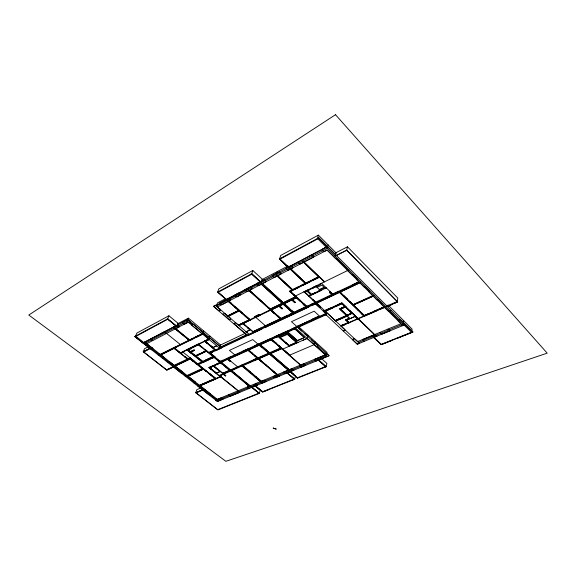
<?xml version="1.0" encoding="UTF-8"?>
<svg xmlns="http://www.w3.org/2000/svg" width="576" height="576" viewBox="0 0 576 576"><rect width="100%" height="100%" fill="white"/><g stroke="black" fill="none" stroke-linecap="round" stroke-linejoin="round"><path stroke-width="0.86" d="M322.445 351.49L316.98 346.277L317.88 345.672L311.486 339.811M403.69 320.674L403.178 324.108L358.474 342.468L304.43 291.6M292.27 328.73L292.55 329.227A2.131 1.375 15 0 1 292.867 329.479L294.962 328.932L304.438 337.55L297.518 340.589L287.885 332.179L288.238 331.949L287.266 331.006M297.108 377.784L297.518 378.137L326.16 366.696L326.887 363.42L320.45 357.646M148.284 347.105L134.755 336.528L167.652 318.881L177.048 326.578L178.272 323.453L168.926 315.763L136.93 333.022L135.605 336.074L217.397 400.406L326.254 355.702L326.995 352.404L298.289 326.398M347.472 246.816L335.93 252.72L335.124 256.104L346.694 250.222L347.472 246.816L397.786 298.073L397.238 301.522L340.963 325.987M314.863 341.417L314.078 344.707L289.231 355.327M307.937 335.138L307.116 338.429L282.571 349.157M258.97 389.002L262.685 392.011L294.689 379.224L295.495 376.013L289.116 370.519M284.213 372.816L283.846 372.096M328.162 244.922L327.312 248.299L216.346 306.108L248.99 334.26M314.582 360.13L316.13 361.044L318.305 360.173L325.526 366.61L297.382 377.806L290.318 371.628L294.019 370.094L292.313 368.978A0.799 0.482 14.5 0 1 292.09 368.734L289.253 369.77L270.403 353.534L281.614 348.617L300.442 365.119M336.384 253.174L318.391 235.13L317.491 238.493L411.61 332.525L412.078 329.09L388.08 305.021M202.183 387.353L196.834 389.671L195.768 392.717L217.879 409.939L259.358 393.379L260.251 390.24L254.059 385.142M210.01 367.603L211.14 368.849L210.694 369.05M277.358 271.541L276.358 274.846L292.651 290.045M215.021 349.877L215.604 350.784L221.558 347.99L208.426 336.758L207.526 337.176L203.717 334.015L204.559 333.526L193.205 324.101L192.355 324.49L191.131 323.676A12.946 8.114 20.3 0 1 189.9 322.618L189.317 322.006L190.109 321.509L187.819 319.601L185.89 320.587M251.748 273.766L252.828 270.497L262.469 279.346L261.425 282.622L251.748 273.766L217.663 292.054L226.152 299.52L264.413 279.569L266.306 281.621L262.418 283.673L283.291 302.746L295.402 296.863L293.522 295.078L293.969 294.653L300.247 300.413L299.83 300.96L296.294 297.698L292.342 299.621L295.38 302.422L294.811 302.695L291.758 299.873L284.148 303.581L289.015 307.994M210.002 336.168L208.886 339.322L180.504 353.131M216.346 306.108L217.498 302.911L225.396 298.771M203.494 330.746L202.349 333.893L159.739 355.054M187.178 321.3L188.388 318.154L220.565 344.981L219.492 348.127L187.178 321.3L144.857 343.346M167.652 318.881L168.926 315.763M273.24 428.09L276.314 429.221A1.57 0.864 14.9 0 0 276.264 429.034L275.328 428.738M219.96 375.617L221.897 377.532L221.407 377.705L208.872 367.574L213.638 365.537L222.826 373.313L229.687 370.296L220.601 362.851L218.758 363.694A6.624 3.917 18 0 0 218.038 363.967C214.322 364.378 223.049 362.47 218.196 360.893M401.371 324.706L401.544 324.324L398.182 320.904L398.916 320.508L392.94 314.705L398.628 319.91L400.421 319.687L412.92 332.014L396.864 338.472M211.514 358.459L215.294 357.12L210.499 353.189L212.098 352.433L211.406 351.742L208.721 352.526L205.639 350.014L205.949 350.878L202.162 352.721L202.608 353.088M250.538 386.798L198.281 343.98L186.79 349.747L190.8 352.994L191.239 352.786L190.57 352.202L194.537 350.28L194.083 349.92L190.534 351.626M326.671 354.146L326.923 353.815L329.011 355.637L318.679 360.007L326.009 366.725L324.238 367.459M234.77 323.186L233.726 323.518L245.923 334.152M194.148 355.694L194.429 355.363L195.206 355.946L199.116 354.146C192.658 356.998 199.454 357.682 202.579 361.49L203.227 361.188M213.97 371.7L214.25 371.369L216.439 373.126L219.974 371.57L213.322 366.149L209.786 367.747L216.454 373.133L219.996 371.563M348.077 322.452L348.163 323.186L349.121 322.776L346.421 320.213L355.162 316.382L358.337 318.852L349.769 310.766L351.828 313.157L346.997 315.31L340.538 309.154L345.29 306.994L346.522 307.346L341.899 302.933L337.954 304.675M344.498 330.242L344.945 329.731L341.23 326.21L344.311 324.864L343.591 324.403L340.74 325.757L348.163 322.531L345.463 319.968L349.402 318.247L347.09 316.058L335.743 321.077L338.184 319.982M223.51 360.842L223.711 361.361L221.45 362.383M345.089 330.451L343.181 330.876M287.806 315.259L280.843 318.557L277.834 315.9L277.466 316.296L280.282 318.794L264.974 326.052L265.262 326.455L264.859 326.592L265.723 327.254L308.556 307.159L307.894 306.346L306.619 306.324L303.667 303.653L303.257 303.984M283.795 372.139L288.324 370.166L269.467 353.945L258.638 358.682L265.975 365.292L258.214 358.877L254.246 360.598L253.39 359.87L257.357 358.142L254.995 356.119L255.528 355.874L258.271 358.121L268.942 353.462L259.135 345.06L248.407 349.92L257.839 357.926L268.596 353.203M279.497 334.526L275.033 336.65L276.574 337.378L286.078 333.187L286.848 333.986L279.202 337.37L282.355 340.15L282.722 339.84L280.123 337.55L287.438 334.346L296.395 342.317L289.253 345.607A21.024 13.478 14.2 0 1 288.374 344.894L286.02 342.799L285.876 343.253M264.406 304.531L264.881 304.214L249.48 290.383L251.964 289.066L251.417 288.382A12.974 8.698 17.4 0 1 251.762 288.079L250.07 287.035L244.843 289.786L246.06 290.938M389.246 329.897L389.635 329.472L388.714 329.688L388.037 329.119M292.838 290.304L290.038 291.816L289.404 291.298L292.104 289.915L277.157 276.005L274.363 277.459L273.168 276.768M162.734 358.466L163.49 358.006L164.045 358.387L163.555 357.761L164.074 357.422L160.898 354.917L174.154 348.329L181.382 354.074L181.994 354.031L174.607 348.12L176.674 347.098L176.083 346.622L160.358 354.434L158.832 354.154L159.199 354.686L158.35 355.018M299.124 309.917L293.868 312.437L284.306 303.689L296.539 297.749L306.144 306.677L293.882 312.451L291.773 310.522M252.828 270.497L218.837 288.835L217.663 292.054L227.246 300.427M318.391 235.13L280.678 255.47L279.67 258.782L305.755 283.55M274.003 376.956L274.118 376.906A4.169 2.498 15.6 0 0 274.594 376.546L274.09 376.056L277.006 374.825L271.253 369.864L277.654 374.81A1.066 0.641 15.2 0 0 277.898 374.976L279.504 376.042L275.508 377.69M279.828 259.445L279.331 258.97L318.766 237.809L412.891 332.014L381.218 344.664L373.694 337.486M194.054 383.076L195.545 382.205L187.898 376.178L203.335 369.151L205.942 371.225L206.46 371.002L205.985 371.167M353.376 339.17L352.512 339.624L357.257 344.182M185.054 321.026L182.282 322.488C182.988 324.144 183.197 323.316 184.507 324.101L188.87 321.934A1.469 0.914 20.7 0 0 189.065 322.092L189.367 322.236M226.152 299.52L219.37 303.084L221.623 304.841L228.24 301.392L238.586 310.442L227.714 315.907L224.791 313.459L223.006 313.891L229.039 319.478L230.033 319.176C231.545 319.982 229.306 318.535 230.688 318.456L228.204 316.382L239.098 310.882L249.336 319.838L238.414 325.152L235.778 322.927L234.763 323.201M294.199 289.627L298.678 287.417L298.159 286.949L292.673 289.649L277.704 275.681L281.081 273.953L279.144 271.85L272.038 275.566L273.276 276.775M149.89 348.372L143.215 351.77L166.781 370.13L174.348 366.545M177.322 323.957L188.388 318.154M261.814 279.684L288.086 265.925M175.795 328.644L179.496 326.707L177.66 324.914L142.985 342.986L187.812 319.572L220.694 346.932L246.485 334.778L213.71 306.59L327.514 246.564L285.912 268.344L287.086 269.561M309.146 256.176L311.846 254.772L313.358 256.738A0.943 0.684 14.4 0 0 313.783 256.968L304.121 262.008L324.569 281.779M161.122 333.533L164.369 331.841L165.715 333.216A8.503 5.148 21.3 0 0 166.147 333.497L166.27 333.569M152.093 338.249L150.61 339.026L151.992 340.128M218.203 360.886C219.103 358.466 220.529 363.636 222.883 360.295L223.819 361.066M188.208 322.15L175.752 328.622L189.662 339.97L192.175 338.753L192.823 339.07L189.67 340.632L173.059 327.29L175.795 325.858L167.738 319.248L135.245 336.73L135.691 337.075M218.837 310.702L213.545 306.151L215.539 305.071L217.375 306.994L228.218 301.378L229.622 302.551M277.704 275.681L290.189 269.201L305.201 283.45L302.018 285.034L302.537 285.516M304.092 261.979L327.103 250.027L358.956 281.801L315.684 302.148L313.186 299.995L315.187 302.386M230.926 303.739L231.437 303.48M148.968 346.421L144.49 348.732L143.215 351.77L150.696 347.94M202.205 333.749L200.765 334.476M341.424 252.864L336.319 255.499L318.845 237.852L317.088 238.716M234.295 306.684L234.806 306.425M303.538 262.325L300.024 264.11L298.872 263.203L299.203 263.549M290.038 291.708L319.658 277.034L313.33 280.138L313.034 279.583L318.528 276.797L303.487 262.296L290.772 268.891L305.791 283.147L308.981 281.585L309.542 282.031M343.022 252.058L346.716 250.243L397.656 301.939L394.02 303.566M227.966 316.13L239.098 310.536M228.211 316.354L239.098 310.889L241.654 313.135L242.359 312.883L235.145 306.583L234.727 307.166L238.658 310.428L227.693 315.907M315.144 286.978L313.25 287.95L312.458 287.683L316.339 285.768L316.771 286.438L320.89 284.436L320.22 283.86L321.502 283.277L333.281 294.617M241.733 313.193L242.251 312.941M189.115 340.135L160.337 354.442L146.707 343.706L175.306 328.853L189.612 340.546M189.569 339.912L202.097 333.684M307.087 283.255L308.952 282.326M174.506 348.041L202.601 334.102M292.68 289.663L305.201 283.45M318.535 276.833L305.791 283.154L290.772 268.891L292.759 267.905L290.851 265.759L288.238 267.077L279.893 259.214L318.794 238.291L327.197 246.73L321.631 249.646L322.927 251.064L324.058 251.647L327.118 250.056L335.988 258.854L336.758 258.516L347.386 269.15L346.716 269.597L352.109 274.946L352.836 274.644L357.185 278.978L356.609 279.439L358.949 281.808L352.505 284.81M319.097 276.934L290.066 291.326L306.929 307.008M264.506 304.625L265.046 304.358M213.307 366.156L210.01 367.596M274.039 376.942L274.723 376.949M250.265 274.565L251.791 273.809L260.366 281.657M198.864 335.426L195.487 337.082L195.826 337.579L203.213 333.922L207.396 337.399L207.043 337.774L208.634 339.113L180.475 352.822M245.038 316.087L245.556 315.835M305.986 283.802L302.494 285.473L302.018 285.034M247.896 327.355L247.385 327.6L250.049 329.926L246.132 331.79L250.049 329.926L242.856 323.669L238.925 325.577L242.82 323.683L244.138 324.778L244.649 324.54L243.374 323.438L250.445 319.968L245.988 316.073L245.405 316.325L249.466 319.824L238.399 325.159M293.371 294.804L293.947 294.53M279.598 305.971L282.506 308.614L281.974 308.873L278.95 306.13L271.181 309.902L274.666 313.092L274.075 313.222L267.854 307.591L268.366 307.346M265.946 326.282L254.923 316.562L259.164 314.482L260.078 315.288L255.83 317.362M248.976 290.671L247.118 291.578L245.966 290.93M295.2 296.107L348.926 269.899M304.452 292.212L306.95 290.995L310.918 294.739L308.419 295.942M254.923 316.562L259.171 314.489M209.131 339.523L205.423 341.33L212.954 347.551L216.67 345.787L213.012 347.515L210.42 345.391L209.866 345.629L215.028 349.87M238.529 325.231L296.316 297.137M243.36 323.424L270.67 310.169M181.548 354.247L181.987 354.031M311.587 294.962L321.055 290.47L320.249 289.728L324.511 287.669L325.296 288.403L326.297 287.892L308.801 296.302M166.442 319.536L167.71 318.924L176.011 325.728M310.162 295.654L309.024 296.186C312.149 294.674 309.456 293.386 306.929 290.974L304.409 292.205L303.998 291.787L308.642 289.541L309.067 289.973M209.131 339.516L205.481 341.287L207.137 342.677L206.59 342.936L204.437 341.136L208.634 339.113M206.618 342.929L207.086 342.698M317.498 291.607L320.134 290.304L319.327 289.483L324.115 287.251L321.955 285.142L317.124 287.359L316.174 286.51L315.562 286.776M190.994 352.001L194.544 350.287L194.026 349.992L190.39 351.698C184.918 349.33 192.146 349.582 191.707 347.983L198.432 344.707L201.73 347.386L202.421 347.386L201.989 347.602M190.807 353.002L191.7 352.57M274.061 313.214L274.601 312.948M299.938 300.91L300.506 300.636M391.118 310.363L389.815 310.99L393.142 314.258C391.349 314.719 390.413 310.306 388.382 311.119L384.574 307.368L341.201 326.218M312.062 294.214L315.979 292.334M184.73 356.796L185.17 356.58L187.92 358.783L190.022 357.79M209.83 345.578L210.298 345.355M190.001 357.811L194.004 360.986L193.183 361.375L190.094 358.891L175.025 366.041L182.815 372.175L181.548 373.205L173.563 366.934L166.759 370.116M193.982 355.565L194.875 355.14M205.178 350.215L205.632 349.999M277.322 316.145L277.862 315.886M168.12 362.693L170.05 362.138L174.146 365.335L187.481 358.999L184.932 356.904M303.163 303.883L303.79 303.689M173.794 366.113L190.289 358.286L215.654 378.655M312.883 300.146L313.301 299.945M330.394 291.83L329.386 292.313L331.747 294.581L329.386 292.313L330.386 291.838L332.748 294.106L338.933 291.211M195.444 356.17L206.676 350.849M206.46 351.266L196.135 356.155L202.68 361.447L213.026 356.645L206.388 351.187L202.162 352.721M220.032 345.233L247.507 332.222M208.75 352.555L214.819 349.697L204.466 341.143M247.414 327.629L248.076 327.557L252.914 331.711L280.325 318.838L248.926 290.621L228.737 301.111L250.351 320.033M209.246 352.951L360.742 281.7M209.995 359.165L202.666 362.578L186.782 349.754M244.138 324.778L244.62 324.554M316.678 303.127L339.559 292.385L364.14 316.246L377.23 310.572M193.118 361.404L194.004 360.986M289.274 314.568L292.846 312.934L283.169 304.078L279.475 305.863L282.485 308.57L281.952 308.844L279.065 306.23M213.048 356.652L204.451 360.619M251.726 387.425L258.869 393.199L217.721 409.651L196.178 392.861L202.853 390.038C204.516 391.255 210.161 396.281 210.082 394.438A17.561 9.986 18.7 0 0 210.384 394.337A19.066 10.858 18.8 0 0 210.686 394.236L200.074 385.747L216.072 378.713L182.57 351.806M252.914 331.711L260.258 328.291L261.799 329.105L248.047 335.556L245.923 334.166M196.25 363.917L197.143 363.506M197.539 363.83L201.78 361.858M319.334 307.411L320.609 306.828M197.777 364.298L213.948 356.81M198.461 364.565L213.948 357.401L220.14 362.47L208.872 367.574L210.708 368.878A2.815 1.656 18.6 0 0 210.989 368.863L211.14 368.849M214.294 357.682L215.215 357.257M260.266 344.794L271.044 339.898L275.321 343.217L275.796 342.857M195.876 392.803L202.579 389.765L197.554 385.783L198.67 385.625A16.344 9.194 18.1 0 1 198.943 385.538A15.811 8.899 18.1 0 1 199.217 385.452L199.289 385.43M312.17 303.804L312.451 304.301L311.81 304.481L312.919 305.05L315.569 303.869L319.478 307.325A4.774 3.218 13.7 0 0 319.939 307.058L320.364 306.626L316.555 303.034L339.451 292.284L346.478 299.088L347.09 298.829L343.562 295.402M323.302 311.134L324.569 310.558M324.72 310.702L341.834 302.868L374.702 334.526M325.03 310.99L341.834 303.3L375.329 335.549M325.332 311.278L341.834 303.732L344.765 306.554L339.631 308.88L346.579 315.518L335.196 320.558M218.146 360.835L219.067 360.41M336.37 305.402L335.779 305.971L336.319 306.209L341.978 303.667L344.909 306.482L339.653 308.916L346.579 315.518L342.432 317.326M187.042 375.466L202.154 368.575L190.109 358.985L175.133 366.084L187.042 375.466L184.997 375.955M186.66 376.229L203.234 368.683M349.697 302.227L350.309 301.946M242.222 351.475L248.486 348.624M296.244 326.851L311.321 319.997M220.313 361.433L325.807 313.495L323.345 311.148L331.841 307.498L332.222 307.958L331.632 308.34L325.325 311.263L335.21 320.551L340.848 318.024M355.579 304.085L353.462 305.05L358.567 309.946L358.121 310.392L358.718 310.118M254.83 345.744L271.246 338.35L272.059 339.034L271.57 339.07L271.786 339.401L275.796 342.842M261.95 347.63L259.315 345.211L248.666 350.042L252.094 353.095L251.51 353.146L248.206 350.345L228.391 359.222L230.782 361.051L230.126 361.318L227.16 359.064A0.95 0.569 18 0 1 226.8 358.819L231.034 356.566M220.327 362.038L327.564 313.38M220.831 362.448L209.333 367.661L238.925 391.565M213.761 365.947L220.601 362.851L222.336 364.291M345.312 306.648L340.171 308.974L347.155 315.648M345.888 307.634L346.493 307.361M352.937 304.934L374.335 295.286M357.97 303.005L373.32 296.136L384.106 306.886L374.105 311.249M230.659 361.102L230.105 361.346L226.598 358.574M281.016 333.828L287.482 331.294A2.405 1.548 15.3 0 1 287.719 331.546L288.238 331.949M251.633 353.297L252.122 353.081M275.494 343.318L276.019 343.087M282.355 340.15L282.881 339.912M349.063 310.687L349.668 310.421M209.059 373.637L209.506 373.435M213.775 371.534L214.222 371.333M299.138 309.91L306.014 306.713L303.437 304.805L303.17 303.89M173.196 366.682L166.565 369.792L143.69 351.965L150.156 348.588L151.726 349.805L152.777 349.236C152.244 348.955 154.26 348.206 150.797 346.975M254.736 355.932L255.233 355.716M347.177 315.252L351.72 313.243L345.254 307.022L340.718 309.074L347.177 315.252L351.72 313.243M285.48 342.907L286.006 342.677M335.47 320.818L352.296 313.373M278.618 346.046L279.137 345.816M196.43 363.974L197.266 363.607M339.718 319.306L347.09 316.058L349.387 318.254L345.47 319.975M219.082 375.538L281.448 348.178M364.154 316.238L361.267 313.452L361.865 313.171M230.63 371.066L219.78 375.818L238.241 390.737M242.863 365.702L258.293 358.949L276.962 374.789L261.461 381.175M281.664 348.71L270.562 353.578L289.289 369.713L325.332 354.866M298.102 342.353L289.26 346.241L278.15 336.449L271.742 339.35L289.757 355.104M199.577 385.272L214.985 378.49L209.081 373.752L209.549 373.486L216.072 378.713M198.994 385.927L220.378 376.589M219.967 375.61L223.222 374.213L225.439 375.977L225.792 375.725L223.214 373.622L230.076 370.627L249.156 386.244L217.361 399.341L200.038 385.697L220.795 376.639M200.088 385.74L220.385 376.877M368.906 313.51L364.313 315.526L361.836 313.186L361.267 313.452M380.009 309.37L384.574 307.368L400.975 323.705L357.545 341.597M303.062 340.186L307.08 338.443L325.886 354.701L314.633 359.345L315.115 359.82A5.904 3.665 13 0 0 314.95 360.065L314.597 360.122M221.357 377.654L221.81 377.46M387.324 306.425L397.656 301.939L346.694 250.222M387.266 306.49L392.422 304.265M346.478 299.088L347.069 298.836M292.27 328.716L296.597 326.822L297.907 327.607A6.84 4.464 14.9 0 0 298.274 327.456L301.666 330.948M195.768 392.717L203.429 389.419M250.229 371.837L249.278 372.24L250.394 371.974L241.92 364.918L261.504 381.211L264.175 380.232A0.799 0.475 15.8 0 0 264.355 380.434L266.083 381.535L262.037 383.206L260.705 382.543L261.158 382.039L254.808 376.733L255.694 376.387M265.687 365.227L266.184 365.011M255.305 377.251L256.262 376.848M271.742 370.361L272.239 370.152M357.271 344.21L359.755 343.174L354.773 339.005L353.246 338.4L353.383 339.156M300.924 367.286L305.784 365.278L304.027 364.111A0.835 0.511 13.9 0 1 303.847 363.895L299.434 365.594L300.247 366.25M390.204 330.718L381.506 334.289L380.477 332.849A7.726 5.04 9.8 0 0 380.153 332.597L379.987 332.474M405.389 324.511L357.35 344.182L326.016 314.762L297.893 327.506L329.105 355.745L217.433 401.465L134.755 336.528M349.74 302.256L350.496 302.155L353.074 304.56L372.816 295.618L359.964 282.802L340.171 292.104L352.994 304.56M391.385 340.654L381.218 344.664L372.794 336.586M292.536 380.117L294.516 379.058L290.966 375.977M268.366 389.779L262.685 392.011L254.419 385.2M218.844 310.694L220.442 310.615L219.809 310.054L220.385 309.607L217.375 306.994M215.417 399.845C216.886 399.773 215.215 398.527 216.958 399.564L221.429 397.829A0.835 0.468 17.5 0 0 221.609 398.016L222.754 398.664A11.405 6.365 17.7 0 1 223.171 398.966L217.454 401.458L215.41 399.852M290.239 269.251L288.216 270.144L287.035 269.554M222.754 373.255L229.694 370.31L225.101 366.552M289.174 355.226L289.793 355.09L284.551 350.518M326.52 354.182L325.75 354.19L322.445 351.504M262.447 346.68L269.539 352.771M267.854 307.591L268.481 307.476L270.288 309.082L282.175 303.3L261.274 284.213L249.466 290.347L270.302 309.082L282.247 303.257L261.41 284.213L258.833 285.487C258.811 284.198 256.63 285.797 257.494 284.71L256.507 283.687L260.086 281.815L251.791 274.212L218.196 292.277L226.411 299.405L228.658 298.238L230.306 299.239A9.612 6.286 18.6 0 0 229.997 299.542L230.522 300.182L228.881 301.111L231.566 303.437L230.76 303.725L230.062 302.94M344.758 330.214L344.311 330.264L344.938 330.617M326.614 315.338L325.786 315.014L326.506 315.252L325.778 313.466L315.41 303.725L210.19 353.131L220.406 361.512M151.697 339.876L152.777 340.574M275.119 428.688L273.24 428.083M228.6 394.783L230.062 396.281L239.904 392.249L238.255 391.226A0.763 0.439 16.9 0 1 238.01 390.946L237.996 390.902M343.786 324.482L344.081 324.67A2.801 1.843 11.8 0 1 344.311 324.864M274.738 376.956L275.263 377.266M255.326 383.767L255.586 383.926A3.391 1.994 16.1 0 0 255.91 384.091L256.817 383.918L256.478 384.386L257.472 385.07L255.55 385.848L262.685 391.716L294.199 379.123L287.035 372.967L285.336 373.658L284.321 372.888M248.89 388.548L247.464 387.922L247.795 387.281L247.342 387.05L249.214 386.287L245.578 383.314M174.161 365.328L160.834 354.83L174.067 348.257L187.481 358.999M139.291 339.912L143.158 342.907L144.871 342.036L146.585 342.756L146.275 343.03A14.969 8.734 21.2 0 0 146.11 343.188L149.522 345.967M136.627 337.81L137.88 338.803M174.038 347.954L188.186 359.28M176.098 346.608L176.594 347.004M187.927 358.79L184.918 356.846M187.481 349.733L202.687 362.023M165.521 332.582L180.554 344.714M199.174 354.089L199.656 354.485M223.762 374.076L225.792 375.725L225.36 375.912L223.33 374.263M213.307 365.861L223.078 373.788M250.142 385.898L245.714 382.284M213.696 365.386L214.164 365.767M174.506 327.902L189.59 340.229M216.662 364.039L217.13 364.421M251.071 386.575L259.358 393.379M192.247 338.58L192.751 338.99M195.235 337.097L195.739 337.507M210.823 351.576L211.802 352.375M259.33 393.386L251.978 387.324L255.319 385.942L257.918 388.138M240.869 378.317L231.48 370.584M204.948 341.237L215.539 349.992M214.546 349.826L215.518 350.633M227.729 358.675L238.054 367.214M241.92 365.522L261.893 382.133M201.031 332.777L191.7 325.166L192.398 324.785L189.374 322.25M235.267 355.255L229.421 350.374L252.742 339.588L258.631 344.657M253.397 359.878L254.347 360.677M289.858 375.026C283.68 371.297 292.673 370.951 293.76 374.911M247.68 349.625L278.129 375.466M222.883 360.295L223.517 360.835M286.358 372.089L294.689 379.224M289.152 370.937L297.518 378.137M389.261 329.904L390.19 330.71M259.157 344.412L289.699 370.714M242.964 323.078L253.44 332.165M271.159 338.328L272.131 339.178M227.434 300.334L249.696 319.802M271.001 339.041L301.622 365.818M280.714 347.875L271.224 339.588L260.15 344.606L269.611 352.757L280.656 347.897L278.755 346.219L279.346 345.96L281.534 347.882M260.654 328.111L261.641 328.975M254.93 316.57L255.823 317.354M264.816 326.146L265.81 327.017M275.328 336.427L276.3 337.284M277.927 335.902L289.519 346.118M317.758 359.194L326.16 366.696M286.322 332.093L297.936 342.439M248.148 289.541L281.095 319.162L270.54 309.672M297.691 262.166L299.088 263.426M304.668 333.655L308.074 336.73M292.169 328.781L293.141 329.659M297.403 327.06L291.463 321.689L314.186 311.184L320.148 316.742M296.237 326.837L311.314 319.982M295.488 327.931L326.254 355.702M260.777 282.96L293.825 313.171M292.457 299.736L295.373 302.429L294.797 302.666L291.902 300.002M311.566 294.451L307.534 290.693L316.174 286.51L320.148 290.304L311.515 294.451L307.548 290.707L308.815 290.117L308.642 289.541M307.426 306.079L308.426 307.008M290.606 291.427L306.713 306.41L315.259 302.386L304.02 291.802M312.034 303.905L313.034 304.841M298.231 286.906L298.75 287.395M312.458 287.683L312.898 288.101M349.236 322.726L346.536 320.162L355.039 316.44L357.739 319.032M331.675 307.519L332.28 308.102M347.674 322.74L348.156 323.194M279.331 258.97L288.007 267.206L282.24 261.734M309.146 281.491L309.665 281.988M335.542 305.748L336.154 306.331M313.02 279.569L313.538 280.066M302.724 261.108L324.266 281.93M339.358 291.758L364.205 315.878M341.532 293.422L340.07 292.003L359.856 282.708L364.241 287.05L364.975 286.762L369.223 291.002L368.611 291.449L372.83 295.639M401.393 324.648L402.466 325.699L405.115 324.626L412.358 331.898L381.276 344.311L374.011 337.349L377.093 336.082L374.89 334.519L362.599 339.588L364.162 341.388M300.254 366.538L300.917 367.279M275.263 377.273L275.508 377.683M240.005 294.437L240.12 294.703A0.893 0.59 18.7 0 0 240.343 294.876L237.096 296.798L236.196 296.114L235.354 296.366L235.8 296.057L234.77 295.042L238.658 293.004L240.026 294.401M381.838 303.602L381.254 304.027L384.127 306.914L364.277 315.511L353.484 305.035L373.306 296.107L376.855 299.866L377.791 299.556L381.838 303.602M335.506 114.696L28.8 315.029L225.878 461.304L547.2 353.16L335.506 114.696M277.128 275.976L262.382 283.637L283.284 302.76L295.524 296.806L289.519 291.226L292.104 289.944L277.128 275.976M198.461 344.714L188.172 349.718L195.653 355.759L205.97 350.863L198.461 344.714M283.19 304.229L271.318 309.996L280.865 318.586L292.774 312.977L283.19 304.229M318.715 316.31L311.666 319.522L318.73 316.325M203.494 369.166L187.985 376.207L199.62 385.373L215.194 378.562L203.494 369.166M247.918 350.143L221.27 362.218L230.616 369.886L257.342 358.142L247.918 350.143M285.876 332.95L278.676 336.211L289.303 345.586L296.518 342.425L285.876 332.95M294.89 328.867L287.748 332.1L297.346 340.661L304.495 337.522L294.89 328.867M241.898 366.019L231.559 370.656L250.092 385.855L260.503 381.571L241.898 366.019M269.546 354.017L258.782 358.733L277.459 374.587L288.266 370.13L269.546 354.017"/></g></svg>
